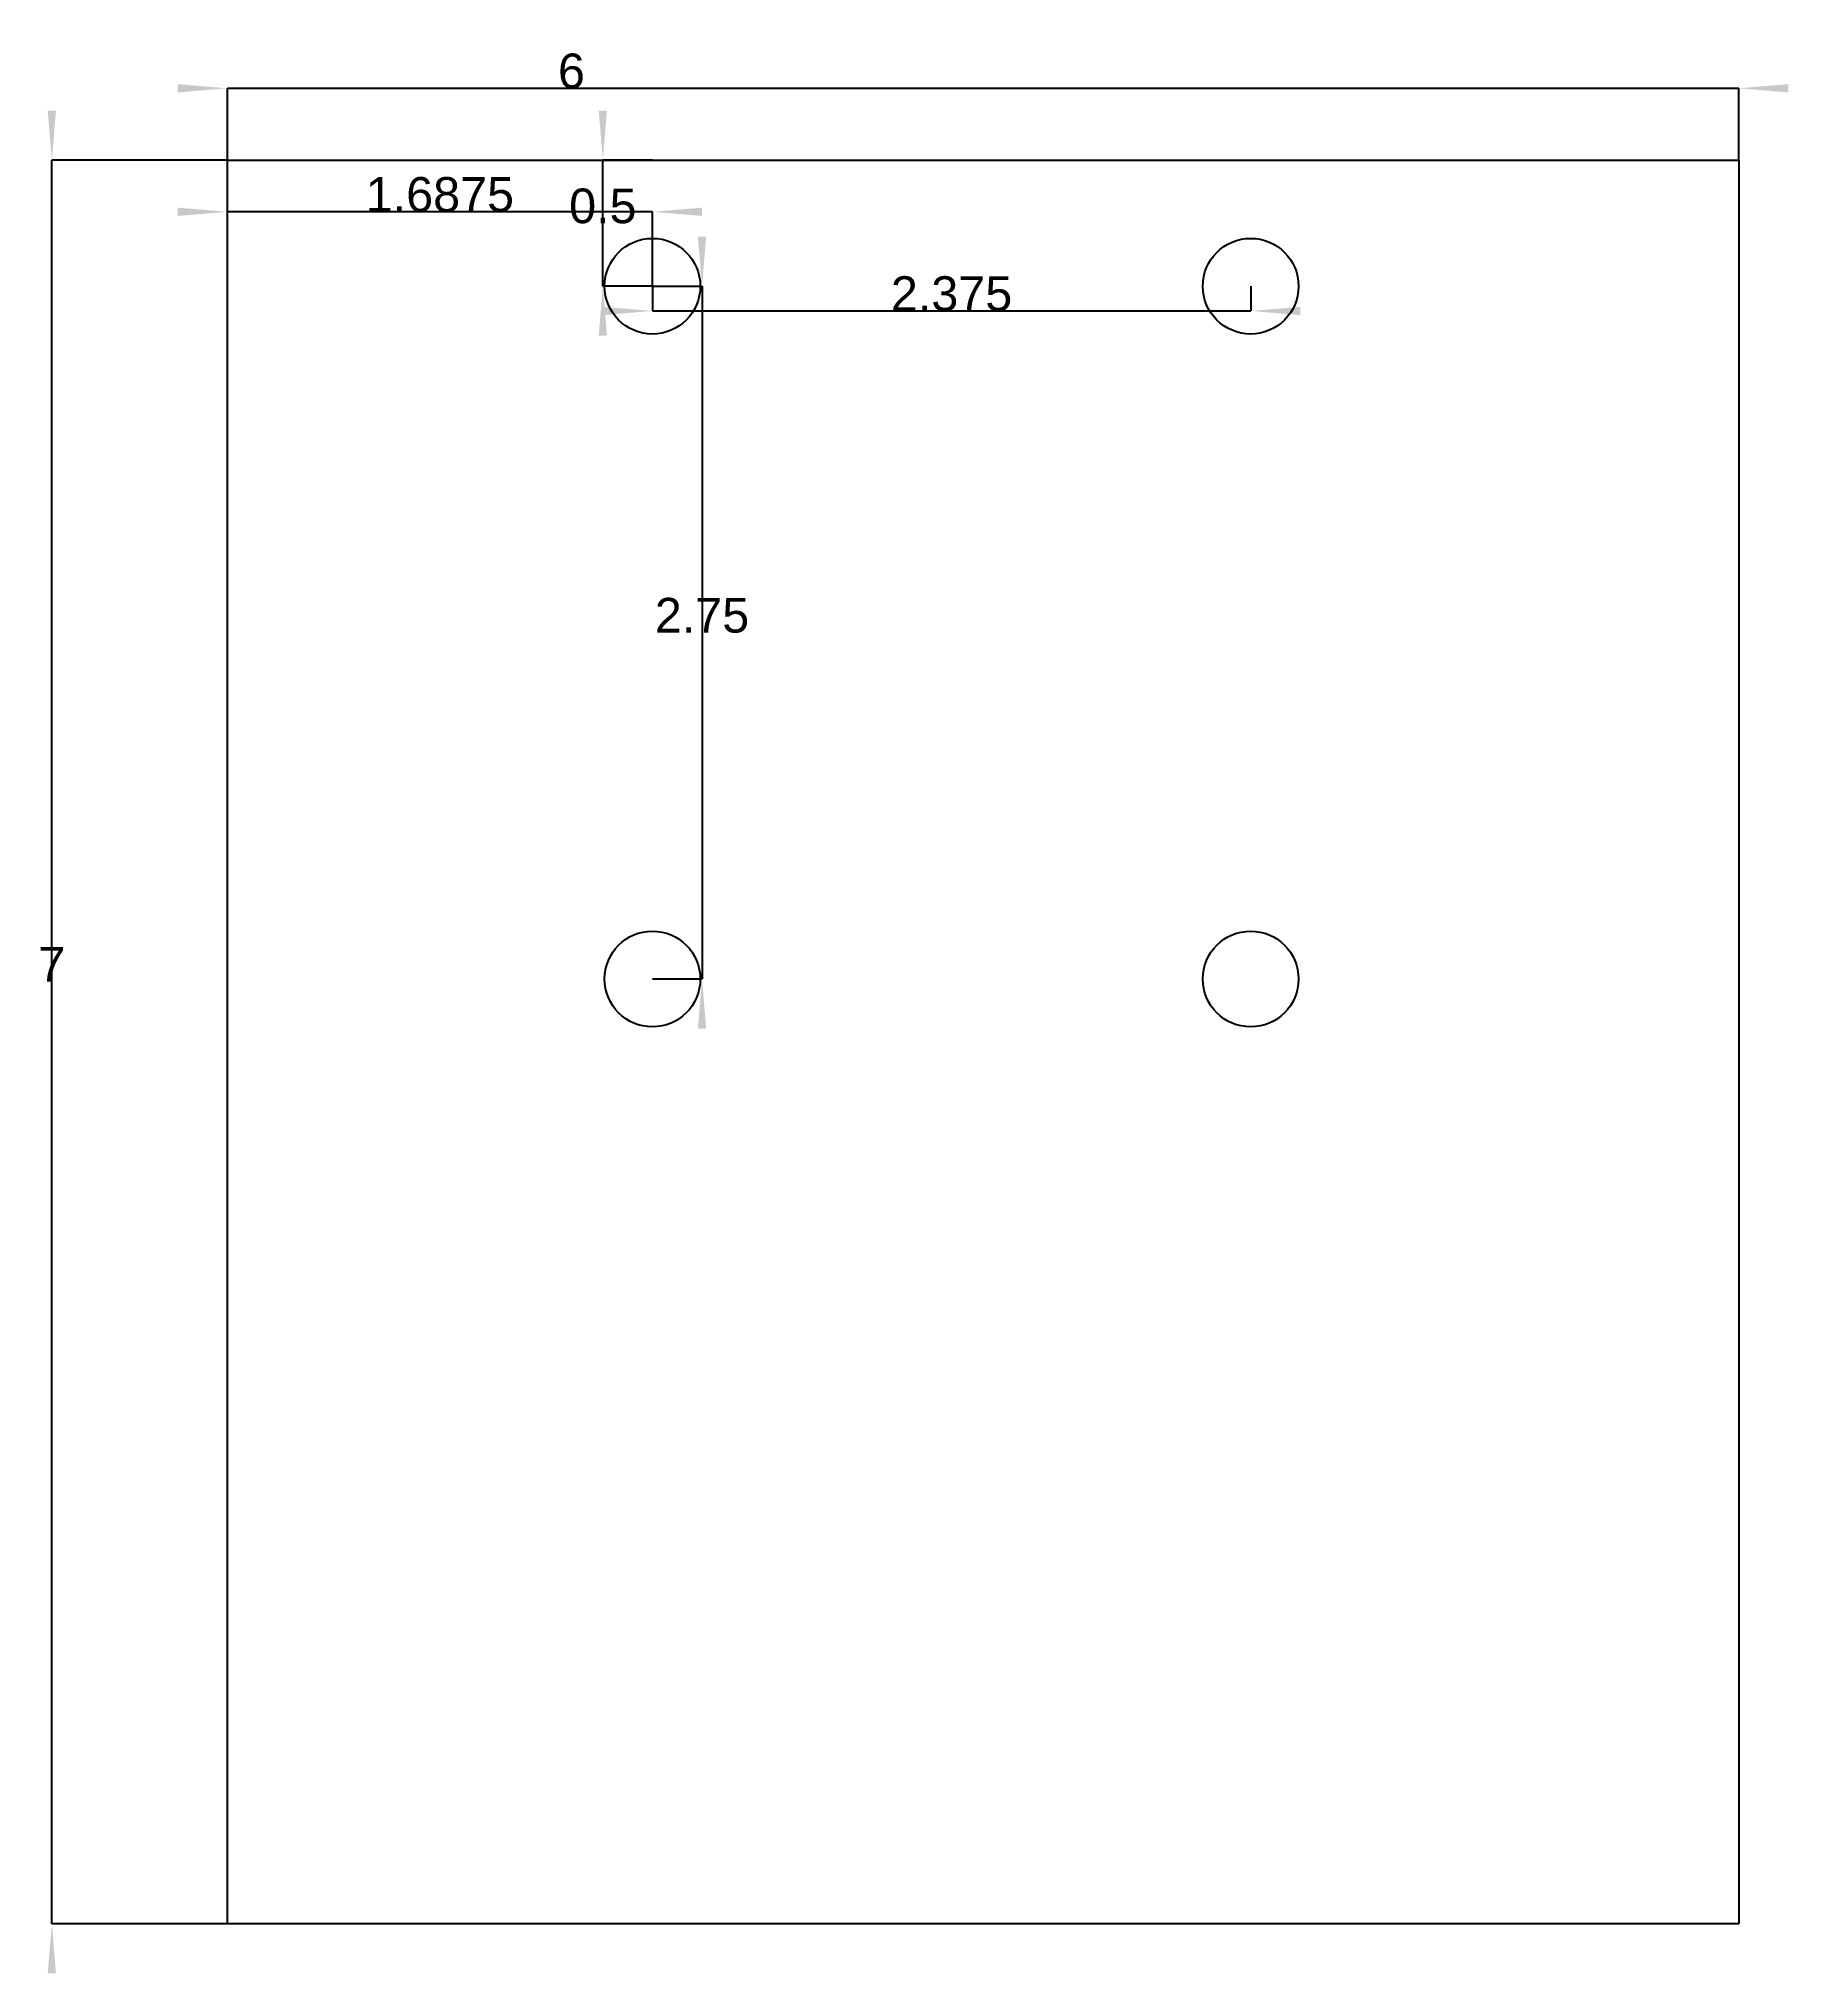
# Model space of a CAD drawing. Header units: millimetres. Extents: x 53 to 230, y 11 to 206.
import ezdxf
from ezdxf.enums import TextEntityAlignment as Align

# ---------------------------------------------------------------- set-up
doc = ezdxf.new("R2010")
doc.units = ezdxf.units.MM
doc.layers.get('0').update_dxf_attribs({"linetype": 'CONTINUOUS'})
for name, color, linetype in [('Dimension002', 7, 'CONTINUOUS'), ('Dimension003', 7, 'CONTINUOUS'), ('Dimension005', 7, 'CONTINUOUS'), ('Dimension006', 7, 'CONTINUOUS'), ('Dimension007', 7, 'CONTINUOUS'), ('Dimension008', 7, 'CONTINUOUS'), ('View', 7, 'CONTINUOUS')]:
    doc.layers.add(name, color=color, linetype=linetype)
doc.styles.get("Standard").update_dxf_attribs({"font": 'arial.ttf'})
doc.dimstyles.get("Standard").update_dxf_attribs({"dimscale": 0, "dimtxt": 2.5, "dimasz": 2.5, "dimexe": 1.25, "dimexo": 0.625, "dimtad": 1, "dimtxsty": 'STANDARD', "dimcen": 2.5, "dimazin": 3, "dimtfac": 1, "dimtmove": 0, "dimatfit": 3})

# ---------------------------------------------------------------- blocks, each defined once
blk = doc.blocks.new('*Dimension002')
at = {"color": 0}
for points in [[(54.1833, 198.9), (55.0167, 198.9), (54.6, 193.9)], [(54.1833, 11.1), (55.0167, 11.1), (54.6, 16.1)]]:
    blk.add_solid(points, dxfattribs=at)
at = {"layer": 'Dimension002'}
for p, q in [((72.3, 193.9), (54.6, 193.9)), ((54.6, 16.1), (54.6, 193.9)), ((72.3, 16.1), (54.6, 16.1))]:
    blk.add_line(p, q, dxfattribs=at)
blk.add_text('7', height=3.5, dxfattribs=at).set_placement((54.6, 111.081), align=Align.CENTER)
blk = doc.blocks.new('*Dimension003')
at = {"color": 0}
for points in [[(67.3, 201.571), (67.3, 200.738), (72.3, 201.155)], [(229.7, 201.571), (229.7, 200.738), (224.7, 201.155)]]:
    blk.add_solid(points, dxfattribs=at)
at = {"layer": 'Dimension003'}
for p, q in [((72.3, 193.9), (72.3, 201.155)), ((72.3, 201.155), (224.7, 201.155)), ((224.7, 193.9), (224.7, 201.155))]:
    blk.add_line(p, q, dxfattribs=at)
blk.add_text('6', height=3.5, dxfattribs=at).set_placement((106.996, 201.155), align=Align.CENTER)
blk = doc.blocks.new('*Dimension005')
at = {"color": 0}
for points in [[(110.162, 178.285), (110.162, 179.119), (115.162, 178.702)], [(180.487, 178.285), (180.487, 179.119), (175.487, 178.702)]]:
    blk.add_solid(points, dxfattribs=at)
at = {"layer": 'Dimension005'}
for p, q in [((115.162, 181.2), (115.162, 178.702)), ((175.487, 181.2), (175.487, 178.702)), ((115.162, 178.702), (175.487, 178.702))]:
    blk.add_line(p, q, dxfattribs=at)
blk.add_text('2.375', height=3.5, dxfattribs=at).set_placement((145.325, 178.702), align=Align.CENTER)
blk = doc.blocks.new('*Dimension006')
at = {"color": 0}
for points in [[(109.746, 198.9), (110.579, 198.9), (110.162, 193.9)], [(109.746, 176.2), (110.579, 176.2), (110.162, 181.2)]]:
    blk.add_solid(points, dxfattribs=at)
at = {"layer": 'Dimension006'}
for p, q in [((115.162, 193.9), (110.162, 193.9)), ((110.162, 181.2), (110.162, 193.9)), ((115.162, 181.2), (110.162, 181.2))]:
    blk.add_line(p, q, dxfattribs=at)
blk.add_text('0.5', height=3.5, dxfattribs=at).set_placement((110.162, 187.55), align=Align.CENTER)
blk = doc.blocks.new('*Dimension007')
at = {"color": 0}
for points in [[(120.579, 186.2), (119.746, 186.2), (120.162, 181.2)], [(120.579, 106.35), (119.746, 106.35), (120.162, 111.35)]]:
    blk.add_solid(points, dxfattribs=at)
at = {"layer": 'Dimension007'}
for p, q in [((115.162, 181.2), (120.162, 181.2)), ((120.162, 181.2), (120.162, 111.35)), ((115.162, 111.35), (120.162, 111.35))]:
    blk.add_line(p, q, dxfattribs=at)
blk.add_text('2.75', height=3.5, dxfattribs=at).set_placement((120.162, 146.275), align=Align.CENTER)
blk = doc.blocks.new('*Dimension008')
at = {"color": 0}
for points in [[(67.3, 189.119), (67.3, 188.285), (72.3, 188.702)], [(120.162, 189.119), (120.162, 188.285), (115.162, 188.702)]]:
    blk.add_solid(points, dxfattribs=at)
at = {"layer": 'Dimension008'}
for p, q in [((72.3, 181.2), (72.3, 188.702)), ((115.162, 188.702), (72.3, 188.702)), ((115.162, 181.2), (115.162, 188.702))]:
    blk.add_line(p, q, dxfattribs=at)
blk.add_text('1.6875', height=3.5, dxfattribs=at).set_placement((93.7313, 188.702), align=Align.CENTER)

msp = doc.modelspace()

# ---------------------------------------------------------------- linework, layer by layer
at = {"layer": 'View'}
for p, q in [((72.3, 16.1), (72.3, 193.9)), ((72.3, 193.9), (224.7, 193.9)), ((224.7, 193.9), (224.7, 16.1)), ((224.7, 16.1), (72.3, 16.1))]:
    msp.add_line(p, q, dxfattribs=at)
for centre in [(115.1625, 181.2), (175.4875, 181.2), (115.1625, 111.35), (175.4875, 111.35)]:
    msp.add_circle(centre, 4.826, dxfattribs=at)

# ---------------------------------------------------------------- dimensions: what is measured, and where the dimension line sits
at = {"layer": 'Dimension002'}
dim = msp.add_linear_dim(base=(54.6, 111.080503), p1=(72.3, 16.1), p2=(72.3, 193.9), angle=90, text='7', dimstyle='STANDARD', dxfattribs=at)
dim.commit()
dim.dimension.update_dxf_attribs({"geometry": '*Dimension002', "text_midpoint": (59.6, 111.080503)})
at = {"layer": 'Dimension003'}
dim = msp.add_linear_dim(base=(106.996454, 201.154535), p1=(72.3, 193.9), p2=(224.7, 193.9), text='6', dimstyle='STANDARD', dxfattribs=at)
dim.commit()
dim.dimension.update_dxf_attribs({"geometry": '*Dimension003', "text_midpoint": (106.996454, 206.154535)})
at = {"layer": 'Dimension005'}
dim = msp.add_linear_dim(base=(145.325, 178.701898), p1=(115.1625, 181.2), p2=(175.4875, 181.2), text='2.375', dimstyle='STANDARD', dxfattribs=at)
dim.commit()
dim.dimension.update_dxf_attribs({"geometry": '*Dimension005', "text_midpoint": (145.325, 183.701898)})
at = {"layer": 'Dimension006'}
dim = msp.add_linear_dim(base=(110.1625, 187.55), p1=(115.1625, 181.2), p2=(115.1625, 193.9), angle=90, text='0.5', dimstyle='STANDARD', dxfattribs=at)
dim.commit()
dim.dimension.update_dxf_attribs({"geometry": '*Dimension006', "text_midpoint": (115.1625, 187.55)})
at = {"layer": 'Dimension007'}
dim = msp.add_linear_dim(base=(120.1625, 146.275), p1=(115.1625, 181.2), p2=(115.1625, 111.35), angle=90, text='2.75', dimstyle='STANDARD', dxfattribs=at)
dim.commit()
dim.dimension.update_dxf_attribs({"geometry": '*Dimension007', "text_midpoint": (115.1625, 146.275)})
at = {"layer": 'Dimension008'}
dim = msp.add_linear_dim(base=(93.73125, 188.701898), p1=(115.1625, 181.2), p2=(72.3, 181.2), text='1.6875', dimstyle='STANDARD', dxfattribs=at)
dim.commit()
dim.dimension.update_dxf_attribs({"geometry": '*Dimension008', "text_midpoint": (93.73125, 183.701898)})

doc.saveas('drawing.dxf')
